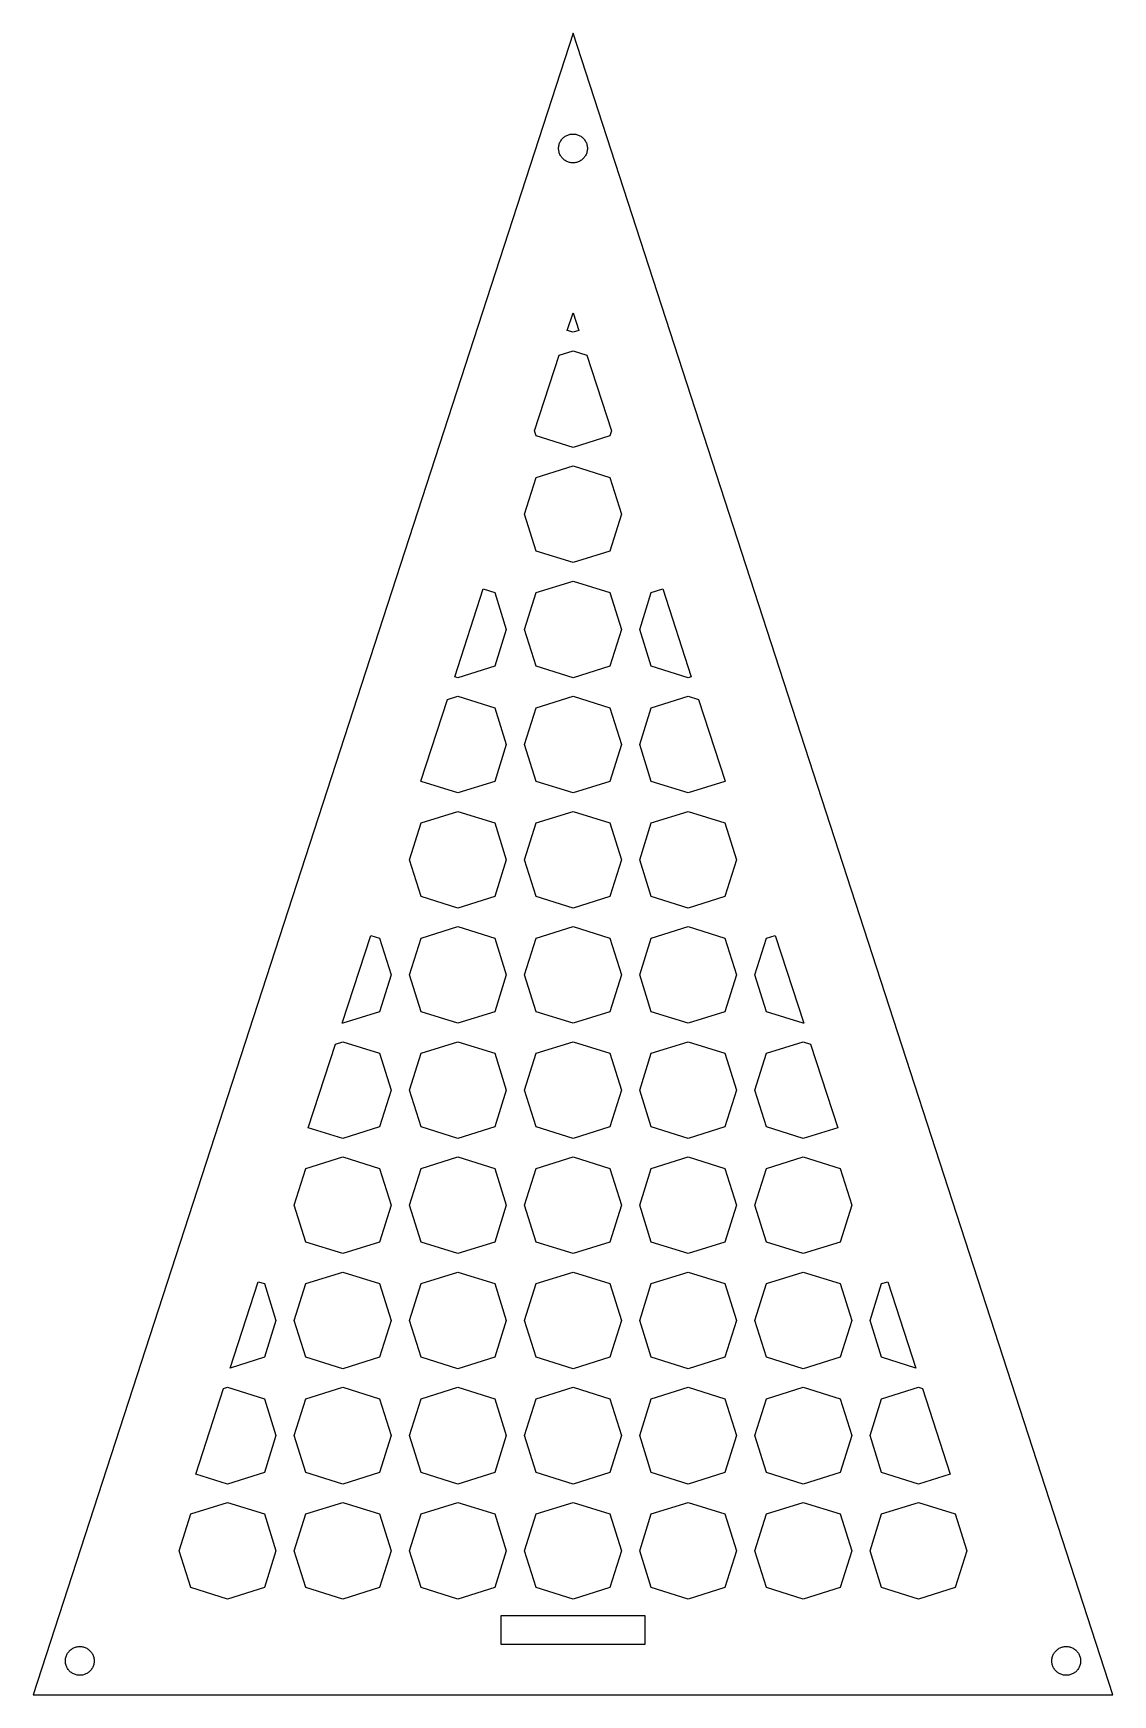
# Model space of a CAD drawing. Header units: metres. Extents: x -75 to 75, y 0 to 231.
import ezdxf

# ---------------------------------------------------------------- set-up
doc = ezdxf.new("R2010")
doc.units = ezdxf.units.M

msp = doc.modelspace()

# ---------------------------------------------------------------- linework, layer by layer
for p, q in [((0, 230.826), (-75, 0)), ((75, 0), (0, 230.826)), ((-2, 214.826), (-1.99605, 214.952)), ((-1.99605, 214.701), (-2, 214.826)), ((-1.99605, 214.952), (-1.98422, 215.077)), ((-1.98422, 214.576), (-1.99605, 214.701)), ((-1.98422, 215.077), (-1.96457, 215.201)), ((-1.96457, 215.201), (-1.93716, 215.324)), ((-1.93716, 215.324), (-1.9021, 215.444)), ((-1.9021, 215.444), (-1.85954, 215.562)), ((-1.85954, 215.562), (-1.80965, 215.678)), ((-1.80965, 215.678), (-1.75261, 215.79)), ((-1.75261, 215.79), (-1.68864, 215.898)), ((-1.68864, 215.898), (-1.61803, 216.002)), ((-1.61803, 216.002), (-1.54102, 216.101)), ((-1.54102, 216.101), (-1.45793, 216.195)), ((-1.45793, 216.195), (-1.36908, 216.284)), ((-1.36908, 216.284), (-1.27484, 216.367)), ((-1.27484, 216.367), (-1.17557, 216.444)), ((-1.17557, 216.444), (-1.07164, 216.515)), ((-1.07164, 216.515), (-0.963501, 216.579)), ((-0.963501, 216.579), (-0.851547, 216.636)), ((-0.851547, 216.636), (-0.736237, 216.686)), ((-0.736237, 216.686), (-0.618027, 216.728)), ((-0.618027, 216.728), (-0.497375, 216.763)), ((-0.497375, 216.763), (-0.374756, 216.791)), ((-0.374756, 216.791), (-0.250656, 216.81)), ((-0.250656, 216.81), (-0.12558, 216.822)), ((-0.12558, 216.822), (0, 216.826)), ((0, 216.826), (0.12558, 216.822)), ((0.12558, 216.822), (0.250656, 216.81)), ((0.250656, 216.81), (0.374756, 216.791)), ((0.374756, 216.791), (0.497375, 216.763)), ((0.497375, 216.763), (0.618027, 216.728)), ((0.618027, 216.728), (0.736237, 216.686)), ((0.736237, 216.686), (0.851547, 216.636)), ((0.851547, 216.636), (0.963501, 216.579)), ((0.963501, 216.579), (1.07164, 216.515)), ((1.07164, 216.515), (1.17557, 216.444)), ((1.17557, 216.444), (1.27484, 216.367)), ((1.27484, 216.367), (1.36908, 216.284)), ((1.36908, 216.284), (1.45793, 216.195)), ((1.45793, 216.195), (1.54102, 216.101)), ((1.54102, 216.101), (1.61803, 216.002)), ((1.61803, 216.002), (1.68864, 215.898)), ((1.68864, 215.898), (1.75261, 215.79)), ((1.75261, 215.79), (1.80965, 215.678)), ((1.80965, 215.678), (1.85954, 215.562)), ((1.85954, 215.562), (1.9021, 215.444)), ((1.9021, 215.444), (1.93716, 215.324)), ((1.93716, 215.324), (1.96457, 215.201)), ((1.96457, 215.201), (1.98422, 215.077)), ((1.98422, 215.077), (1.99605, 214.952)), ((1.99605, 214.701), (1.98422, 214.576)), ((1.99605, 214.952), (2, 214.826)), ((2, 214.826), (1.99605, 214.701)), ((-1.96457, 214.451), (-1.98422, 214.576)), ((-1.93716, 214.329), (-1.96457, 214.451)), ((-1.9021, 214.208), (-1.93716, 214.329)), ((-1.85954, 214.09), (-1.9021, 214.208)), ((-1.80965, 213.975), (-1.85954, 214.09)), ((-1.75261, 213.863), (-1.80965, 213.975)), ((-1.68864, 213.755), (-1.75261, 213.863)), ((-1.61803, 213.651), (-1.68864, 213.755)), ((-1.54102, 213.551), (-1.61803, 213.651)), ((-1.45793, 213.457), (-1.54102, 213.551)), ((-1.36908, 213.368), (-1.45793, 213.457)), ((-1.27484, 213.285), (-1.36908, 213.368)), ((-1.17557, 213.208), (-1.27484, 213.285)), ((-1.07164, 213.138), (-1.17557, 213.208)), ((-0.963501, 213.074), (-1.07164, 213.138)), ((-0.851547, 213.017), (-0.963501, 213.074)), ((-0.736237, 212.967), (-0.851547, 213.017)), ((-0.618027, 212.924), (-0.736237, 212.967)), ((-0.497375, 212.889), (-0.618027, 212.924)), ((-0.374756, 212.862), (-0.497375, 212.889)), ((-0.250656, 212.842), (-0.374756, 212.862)), ((-0.12558, 212.83), (-0.250656, 212.842)), ((0, 212.826), (-0.12558, 212.83)), ((0.12558, 212.83), (0, 212.826)), ((0.250656, 212.842), (0.12558, 212.83)), ((0.374756, 212.862), (0.250656, 212.842)), ((0.497375, 212.889), (0.374756, 212.862)), ((0.618027, 212.924), (0.497375, 212.889)), ((0.736237, 212.967), (0.618027, 212.924)), ((0.851547, 213.017), (0.736237, 212.967)), ((0.963501, 213.074), (0.851547, 213.017)), ((1.07164, 213.138), (0.963501, 213.074)), ((1.17557, 213.208), (1.07164, 213.138)), ((1.27484, 213.285), (1.17557, 213.208)), ((1.36908, 213.368), (1.27484, 213.285)), ((1.45793, 213.457), (1.36908, 213.368)), ((1.54102, 213.551), (1.45793, 213.457)), ((1.61803, 213.651), (1.54102, 213.551)), ((1.68864, 213.755), (1.61803, 213.651)), ((1.75261, 213.863), (1.68864, 213.755)), ((1.80965, 213.975), (1.75261, 213.863)), ((1.85954, 214.09), (1.80965, 213.975)), ((1.9021, 214.208), (1.85954, 214.09)), ((1.93716, 214.329), (1.9021, 214.208)), ((1.96457, 214.451), (1.93716, 214.329)), ((1.98422, 214.576), (1.96457, 214.451)), ((-0.800369, 189.53), (0, 191.993)), ((0, 191.993), (0.800369, 189.53)), ((0, 189.28), (-0.800369, 189.53)), ((0.800369, 189.53), (0, 189.28)), ((-5.33588, 175.571), (-1.90712, 186.124)), ((-1.90712, 186.124), (0, 186.72)), ((0, 186.72), (1.90712, 186.124)), ((1.90712, 186.124), (5.33588, 175.571)), ((-5.11987, 174.88), (-5.33588, 175.571)), ((5.33588, 175.571), (5.11987, 174.88)), ((0, 173.28), (-5.11987, 174.88)), ((5.11987, 174.88), (0, 173.28)), ((-6.71997, 164), (-5.11987, 169.12)), ((-5.11987, 169.12), (0, 170.72)), ((0, 170.72), (5.11987, 169.12)), ((5.11987, 169.12), (6.71997, 164)), ((-5.11987, 158.88), (-6.71997, 164)), ((6.71997, 164), (5.11987, 158.88)), ((0, 157.28), (-5.11987, 158.88)), ((5.11987, 158.88), (0, 157.28)), ((-5.11987, 153.12), (0, 154.72)), ((0, 154.72), (5.11987, 153.12)), ((-16.4337, 141.416), (-12.4694, 153.617)), ((-12.4694, 153.617), (-10.8801, 153.12)), ((-10.8801, 153.12), (-9.28003, 148)), ((-6.71997, 148), (-5.11987, 153.12)), ((5.11987, 153.12), (6.71997, 148)), ((9.28003, 148), (10.8801, 153.12)), ((10.8801, 153.12), (12.4694, 153.617)), ((12.4694, 153.617), (16.4337, 141.416)), ((-9.28003, 148), (-10.8801, 142.88)), ((-5.11987, 142.88), (-6.71997, 148)), ((6.71997, 148), (5.11987, 142.88)), ((10.8801, 142.88), (9.28003, 148)), ((-16, 141.28), (-16.4337, 141.416)), ((-10.8801, 142.88), (-16, 141.28)), ((0, 141.28), (-5.11987, 142.88)), ((5.11987, 142.88), (0, 141.28)), ((16, 141.28), (10.8801, 142.88)), ((16.4337, 141.416), (16, 141.28)), ((-17.4576, 138.264), (-16, 138.72)), ((-16, 138.72), (-10.8801, 137.12)), ((-5.11987, 137.12), (0, 138.72)), ((0, 138.72), (5.11987, 137.12)), ((10.8801, 137.12), (16, 138.72)), ((16, 138.72), (17.4576, 138.264)), ((-21.1379, 126.938), (-17.4576, 138.264)), ((-10.8801, 137.12), (-9.28003, 132)), ((-6.71997, 132), (-5.11987, 137.12)), ((5.11987, 137.12), (6.71997, 132)), ((9.28003, 132), (10.8801, 137.12)), ((17.4576, 138.264), (21.1379, 126.938)), ((-9.28003, 132), (-10.8801, 126.88)), ((-5.11987, 126.88), (-6.71997, 132)), ((6.71997, 132), (5.11987, 126.88)), ((10.8801, 126.88), (9.28003, 132)), ((-21.1199, 126.88), (-21.1379, 126.938)), ((-16, 125.28), (-21.1199, 126.88)), ((-10.8801, 126.88), (-16, 125.28)), ((0, 125.28), (-5.11987, 126.88)), ((5.11987, 126.88), (0, 125.28)), ((16, 125.28), (10.8801, 126.88)), ((21.1199, 126.88), (16, 125.28)), ((21.1379, 126.938), (21.1199, 126.88)), ((-21.1199, 121.12), (-16, 122.72)), ((-16, 122.72), (-10.8801, 121.12)), ((-5.11987, 121.12), (0, 122.72)), ((0, 122.72), (5.11987, 121.12)), ((10.8801, 121.12), (16, 122.72)), ((16, 122.72), (21.1199, 121.12)), ((-22.72, 116), (-21.1199, 121.12)), ((-10.8801, 121.12), (-9.28003, 116)), ((-6.71997, 116), (-5.11987, 121.12)), ((5.11987, 121.12), (6.71997, 116)), ((9.28003, 116), (10.8801, 121.12)), ((21.1199, 121.12), (22.72, 116)), ((-21.1199, 110.88), (-22.72, 116)), ((-9.28003, 116), (-10.8801, 110.88)), ((-5.11987, 110.88), (-6.71997, 116)), ((6.71997, 116), (5.11987, 110.88)), ((10.8801, 110.88), (9.28003, 116)), ((22.72, 116), (21.1199, 110.88)), ((-16, 109.28), (-21.1199, 110.88)), ((-10.8801, 110.88), (-16, 109.28)), ((0, 109.28), (-5.11987, 110.88)), ((5.11987, 110.88), (0, 109.28)), ((16, 109.28), (10.8801, 110.88)), ((21.1199, 110.88), (16, 109.28)), ((-21.1199, 105.12), (-16, 106.72)), ((-16, 106.72), (-10.8801, 105.12)), ((-5.11987, 105.12), (0, 106.72)), ((0, 106.72), (5.11987, 105.12)), ((10.8801, 105.12), (16, 106.72)), ((16, 106.72), (21.1199, 105.12)), ((-32.0671, 93.301), (-28.1028, 105.502)), ((-28.1028, 105.502), (-26.8801, 105.12)), ((-26.8801, 105.12), (-25.28, 100)), ((-22.72, 100), (-21.1199, 105.12)), ((-10.8801, 105.12), (-9.28003, 100)), ((-6.71997, 100), (-5.11987, 105.12)), ((5.11987, 105.12), (6.71997, 100)), ((9.28003, 100), (10.8801, 105.12)), ((21.1199, 105.12), (22.72, 100)), ((25.28, 100), (26.8801, 105.12)), ((26.8801, 105.12), (28.1028, 105.502)), ((28.1028, 105.502), (32.0671, 93.301)), ((-25.28, 100), (-26.8801, 94.8801)), ((-21.1199, 94.8801), (-22.72, 100)), ((-9.28003, 100), (-10.8801, 94.8801)), ((-5.11987, 94.8801), (-6.71997, 100)), ((6.71997, 100), (5.11987, 94.8801)), ((10.8801, 94.8801), (9.28003, 100)), ((22.72, 100), (21.1199, 94.8801)), ((26.8801, 94.8801), (25.28, 100)), ((-26.8801, 94.8801), (-32, 93.28)), ((-16, 93.28), (-21.1199, 94.8801)), ((-10.8801, 94.8801), (-16, 93.28)), ((0, 93.28), (-5.11987, 94.8801)), ((5.11987, 94.8801), (0, 93.28)), ((16, 93.28), (10.8801, 94.8801)), ((21.1199, 94.8801), (16, 93.28)), ((32, 93.28), (26.8801, 94.8801)), ((-32, 93.28), (-32.0671, 93.301)), ((32.0671, 93.301), (32, 93.28)), ((-36.7866, 78.776), (-33.0081, 90.4049)), ((-33.0081, 90.4049), (-32, 90.72)), ((-32, 90.72), (-26.8801, 89.1199)), ((-21.1199, 89.1199), (-16, 90.72)), ((-16, 90.72), (-10.8801, 89.1199)), ((-5.11987, 89.1199), (0, 90.72)), ((0, 90.72), (5.11987, 89.1199)), ((10.8801, 89.1199), (16, 90.72)), ((16, 90.72), (21.1199, 89.1199)), ((26.8801, 89.1199), (32, 90.72)), ((32, 90.72), (33.0081, 90.4049)), ((33.0081, 90.4049), (36.7866, 78.776)), ((-26.8801, 89.1199), (-25.28, 84)), ((-22.72, 84), (-21.1199, 89.1199)), ((-10.8801, 89.1199), (-9.28003, 84)), ((-6.71997, 84), (-5.11987, 89.1199)), ((5.11987, 89.1199), (6.71997, 84)), ((9.28003, 84), (10.8801, 89.1199)), ((21.1199, 89.1199), (22.72, 84)), ((25.28, 84), (26.8801, 89.1199)), ((-25.28, 84), (-26.8801, 78.8801)), ((-21.1199, 78.8801), (-22.72, 84)), ((-9.28003, 84), (-10.8801, 78.8801)), ((-5.11987, 78.8801), (-6.71997, 84)), ((6.71997, 84), (5.11987, 78.8801)), ((10.8801, 78.8801), (9.28003, 84)), ((22.72, 84), (21.1199, 78.8801)), ((26.8801, 78.8801), (25.28, 84)), ((-32, 77.28), (-36.7866, 78.776)), ((-26.8801, 78.8801), (-32, 77.28)), ((-16, 77.28), (-21.1199, 78.8801)), ((-10.8801, 78.8801), (-16, 77.28)), ((0, 77.28), (-5.11987, 78.8801)), ((5.11987, 78.8801), (0, 77.28)), ((16, 77.28), (10.8801, 78.8801)), ((21.1199, 78.8801), (16, 77.28)), ((32, 77.28), (26.8801, 78.8801)), ((36.7866, 78.776), (32, 77.28)), ((-37.1199, 73.1199), (-32, 74.72)), ((-32, 74.72), (-26.8801, 73.1199)), ((-21.1199, 73.1199), (-16, 74.72)), ((-16, 74.72), (-10.8801, 73.1199)), ((-5.11987, 73.1199), (0, 74.72)), ((0, 74.72), (5.11987, 73.1199)), ((10.8801, 73.1199), (16, 74.72)), ((16, 74.72), (21.1199, 73.1199)), ((26.8801, 73.1199), (32, 74.72)), ((32, 74.72), (37.1199, 73.1199)), ((-38.72, 68), (-37.1199, 73.1199)), ((-26.8801, 73.1199), (-25.28, 68)), ((-22.72, 68), (-21.1199, 73.1199)), ((-10.8801, 73.1199), (-9.28003, 68)), ((-6.71997, 68), (-5.11987, 73.1199)), ((5.11987, 73.1199), (6.71997, 68)), ((9.28003, 68), (10.8801, 73.1199)), ((21.1199, 73.1199), (22.72, 68)), ((25.28, 68), (26.8801, 73.1199)), ((37.1199, 73.1199), (38.72, 68)), ((-37.1199, 62.8801), (-38.72, 68)), ((-25.28, 68), (-26.8801, 62.8801)), ((-21.1199, 62.8801), (-22.72, 68)), ((-9.28003, 68), (-10.8801, 62.8801)), ((-5.11987, 62.8801), (-6.71997, 68)), ((6.71997, 68), (5.11987, 62.8801)), ((10.8801, 62.8801), (9.28003, 68)), ((22.72, 68), (21.1199, 62.8801)), ((26.8801, 62.8801), (25.28, 68)), ((38.72, 68), (37.1199, 62.8801)), ((-32, 61.28), (-37.1199, 62.8801)), ((-26.8801, 62.8801), (-32, 61.28)), ((-16, 61.28), (-21.1199, 62.8801)), ((-10.8801, 62.8801), (-16, 61.28)), ((0, 61.28), (-5.11987, 62.8801)), ((5.11987, 62.8801), (0, 61.28)), ((16, 61.28), (10.8801, 62.8801)), ((21.1199, 62.8801), (16, 61.28)), ((32, 61.28), (26.8801, 62.8801)), ((37.1199, 62.8801), (32, 61.28)), ((-37.1199, 57.1199), (-32, 58.72)), ((-32, 58.72), (-26.8801, 57.1199)), ((-21.1199, 57.1199), (-16, 58.72)), ((-16, 58.72), (-10.8801, 57.1199)), ((-5.11987, 57.1199), (0, 58.72)), ((0, 58.72), (5.11987, 57.1199)), ((10.8801, 57.1199), (16, 58.72)), ((16, 58.72), (21.1199, 57.1199)), ((26.8801, 57.1199), (32, 58.72)), ((32, 58.72), (37.1199, 57.1199)), ((-47.6328, 45.3948), (-43.7362, 57.3874)), ((-43.7362, 57.3874), (-42.8801, 57.1199)), ((-42.8801, 57.1199), (-41.28, 52)), ((-38.72, 52), (-37.1199, 57.1199)), ((-26.8801, 57.1199), (-25.28, 52)), ((-22.72, 52), (-21.1199, 57.1199)), ((-10.8801, 57.1199), (-9.28003, 52)), ((-6.71997, 52), (-5.11987, 57.1199)), ((5.11987, 57.1199), (6.71997, 52)), ((9.28003, 52), (10.8801, 57.1199)), ((21.1199, 57.1199), (22.72, 52)), ((25.28, 52), (26.8801, 57.1199)), ((37.1199, 57.1199), (38.72, 52)), ((41.28, 52), (42.8801, 57.1199)), ((42.8801, 57.1199), (43.7362, 57.3874)), ((43.7362, 57.3874), (47.6328, 45.3948)), ((-41.28, 52), (-42.8801, 46.8801)), ((-37.1199, 46.8801), (-38.72, 52)), ((-25.28, 52), (-26.8801, 46.8801)), ((-21.1199, 46.8801), (-22.72, 52)), ((-9.28003, 52), (-10.8801, 46.8801)), ((-5.11987, 46.8801), (-6.71997, 52)), ((6.71997, 52), (5.11987, 46.8801)), ((10.8801, 46.8801), (9.28003, 52)), ((22.72, 52), (21.1199, 46.8801)), ((26.8801, 46.8801), (25.28, 52)), ((38.72, 52), (37.1199, 46.8801)), ((42.8801, 46.8801), (41.28, 52)), ((-42.8801, 46.8801), (-47.6328, 45.3948)), ((-32, 45.28), (-37.1199, 46.8801)), ((-26.8801, 46.8801), (-32, 45.28)), ((-16, 45.28), (-21.1199, 46.8801)), ((-10.8801, 46.8801), (-16, 45.28)), ((0, 45.28), (-5.11987, 46.8801)), ((5.11987, 46.8801), (0, 45.28)), ((16, 45.28), (10.8801, 46.8801)), ((21.1199, 46.8801), (16, 45.28)), ((32, 45.28), (26.8801, 46.8801)), ((37.1199, 46.8801), (32, 45.28)), ((47.6328, 45.3948), (42.8801, 46.8801)), ((-52.42, 30.6614), (-48.5586, 42.5454)), ((-48.5586, 42.5454), (-48, 42.72)), ((-48, 42.72), (-42.8801, 41.1199)), ((-37.1199, 41.1199), (-32, 42.72)), ((-32, 42.72), (-26.8801, 41.1199)), ((-21.1199, 41.1199), (-16, 42.72)), ((-16, 42.72), (-10.8801, 41.1199)), ((-5.11987, 41.1199), (0, 42.72)), ((0, 42.72), (5.11987, 41.1199)), ((10.8801, 41.1199), (16, 42.72)), ((16, 42.72), (21.1199, 41.1199)), ((26.8801, 41.1199), (32, 42.72)), ((32, 42.72), (37.1199, 41.1199)), ((42.8801, 41.1199), (48, 42.72)), ((48, 42.72), (48.5586, 42.5454)), ((48.5586, 42.5454), (52.42, 30.6614)), ((-42.8801, 41.1199), (-41.28, 36)), ((-38.72, 36), (-37.1199, 41.1199)), ((-26.8801, 41.1199), (-25.28, 36)), ((-22.72, 36), (-21.1199, 41.1199)), ((-10.8801, 41.1199), (-9.28003, 36)), ((-6.71997, 36), (-5.11987, 41.1199)), ((5.11987, 41.1199), (6.71997, 36)), ((9.28003, 36), (10.8801, 41.1199)), ((21.1199, 41.1199), (22.72, 36)), ((25.28, 36), (26.8801, 41.1199)), ((37.1199, 41.1199), (38.72, 36)), ((41.28, 36), (42.8801, 41.1199)), ((-41.28, 36), (-42.8801, 30.8801)), ((-37.1199, 30.8801), (-38.72, 36)), ((-25.28, 36), (-26.8801, 30.8801)), ((-21.1199, 30.8801), (-22.72, 36)), ((-9.28003, 36), (-10.8801, 30.8801)), ((-5.11987, 30.8801), (-6.71997, 36)), ((6.71997, 36), (5.11987, 30.8801)), ((10.8801, 30.8801), (9.28003, 36)), ((22.72, 36), (21.1199, 30.8801)), ((26.8801, 30.8801), (25.28, 36)), ((38.72, 36), (37.1199, 30.8801)), ((42.8801, 30.8801), (41.28, 36)), ((-48, 29.28), (-52.42, 30.6614)), ((-42.8801, 30.8801), (-48, 29.28)), ((-32, 29.28), (-37.1199, 30.8801)), ((-26.8801, 30.8801), (-32, 29.28)), ((-16, 29.28), (-21.1199, 30.8801)), ((-10.8801, 30.8801), (-16, 29.28)), ((0, 29.28), (-5.11987, 30.8801)), ((5.11987, 30.8801), (0, 29.28)), ((16, 29.28), (10.8801, 30.8801)), ((21.1199, 30.8801), (16, 29.28)), ((32, 29.28), (26.8801, 30.8801)), ((37.1199, 30.8801), (32, 29.28)), ((48, 29.28), (42.8801, 30.8801)), ((52.42, 30.6614), (48, 29.28)), ((-53.1199, 25.1199), (-48, 26.72)), ((-48, 26.72), (-42.8801, 25.1199)), ((-37.1199, 25.1199), (-32, 26.72)), ((-32, 26.72), (-26.8801, 25.1199)), ((-21.1199, 25.1199), (-16, 26.72)), ((-16, 26.72), (-10.8801, 25.1199)), ((-5.11987, 25.1199), (0, 26.72)), ((0, 26.72), (5.11987, 25.1199)), ((10.8801, 25.1199), (16, 26.72)), ((16, 26.72), (21.1199, 25.1199)), ((26.8801, 25.1199), (32, 26.72)), ((32, 26.72), (37.1199, 25.1199)), ((42.8801, 25.1199), (48, 26.72)), ((48, 26.72), (53.1199, 25.1199)), ((-54.72, 20), (-53.1199, 25.1199)), ((-42.8801, 25.1199), (-41.28, 20)), ((-38.72, 20), (-37.1199, 25.1199)), ((-26.8801, 25.1199), (-25.28, 20)), ((-22.72, 20), (-21.1199, 25.1199)), ((-10.8801, 25.1199), (-9.28003, 20)), ((-6.71997, 20), (-5.11987, 25.1199)), ((5.11987, 25.1199), (6.71997, 20)), ((9.28003, 20), (10.8801, 25.1199)), ((21.1199, 25.1199), (22.72, 20)), ((25.28, 20), (26.8801, 25.1199)), ((37.1199, 25.1199), (38.72, 20)), ((41.28, 20), (42.8801, 25.1199)), ((53.1199, 25.1199), (54.72, 20)), ((-53.1199, 14.8801), (-54.72, 20)), ((-41.28, 20), (-42.8801, 14.8801)), ((-37.1199, 14.8801), (-38.72, 20)), ((-25.28, 20), (-26.8801, 14.8801)), ((-21.1199, 14.8801), (-22.72, 20)), ((-9.28003, 20), (-10.8801, 14.8801)), ((-5.11987, 14.8801), (-6.71997, 20)), ((6.71997, 20), (5.11987, 14.8801)), ((10.8801, 14.8801), (9.28003, 20)), ((22.72, 20), (21.1199, 14.8801)), ((26.8801, 14.8801), (25.28, 20)), ((38.72, 20), (37.1199, 14.8801)), ((42.8801, 14.8801), (41.28, 20)), ((54.72, 20), (53.1199, 14.8801)), ((-48, 13.28), (-53.1199, 14.8801)), ((-42.8801, 14.8801), (-48, 13.28)), ((-32, 13.28), (-37.1199, 14.8801)), ((-26.8801, 14.8801), (-32, 13.28)), ((-16, 13.28), (-21.1199, 14.8801)), ((-10.8801, 14.8801), (-16, 13.28)), ((0, 13.28), (-5.11987, 14.8801)), ((5.11987, 14.8801), (0, 13.28)), ((16, 13.28), (10.8801, 14.8801)), ((21.1199, 14.8801), (16, 13.28)), ((32, 13.28), (26.8801, 14.8801)), ((37.1199, 14.8801), (32, 13.28)), ((48, 13.28), (42.8801, 14.8801)), ((53.1199, 14.8801), (48, 13.28)), ((-10, 7), (-10, 11)), ((-10, 11), (10, 11)), ((10, 11), (10, 7)), ((10, 7), (-10, 7)), ((-70.5279, 4.70227), (-70.5239, 4.82785)), ((-70.5239, 4.57669), (-70.5279, 4.70227)), ((-70.5239, 4.82785), (-70.5121, 4.95294)), ((-70.5121, 4.95294), (-70.4924, 5.07704)), ((-70.4924, 5.07704), (-70.465, 5.19966)), ((-70.465, 5.19966), (-70.43, 5.32031)), ((-70.43, 5.32031), (-70.3874, 5.43852)), ((-70.3874, 5.43852), (-70.3375, 5.55383)), ((-70.3375, 5.55383), (-70.2805, 5.66579)), ((-70.2805, 5.66579), (-70.2165, 5.77393)), ((-70.2165, 5.77393), (-70.1459, 5.87784)), ((-70.1459, 5.87784), (-70.0689, 5.97713)), ((-70.0689, 5.97713), (-69.9858, 6.07137)), ((-69.9858, 6.07137), (-69.897, 6.16022)), ((-69.897, 6.16022), (-69.8027, 6.2433)), ((-69.8027, 6.2433), (-69.7034, 6.32031)), ((-69.7034, 6.32031), (-69.5995, 6.39093)), ((-69.5995, 6.39093), (-69.4914, 6.4549)), ((-69.4914, 6.4549), (-69.3794, 6.51193)), ((-69.3794, 6.51193), (-69.2641, 6.56183)), ((-69.2641, 6.56183), (-69.1459, 6.60439)), ((-69.1459, 6.60439), (-69.0252, 6.63943)), ((-69.0252, 6.63943), (-68.9026, 6.66685)), ((-68.9026, 6.66685), (-68.7785, 6.68651)), ((-68.7785, 6.68651), (-68.6534, 6.69833)), ((-68.6534, 6.69833), (-68.5279, 6.70227)), ((-68.5279, 6.70227), (-68.4023, 6.69833)), ((-68.4023, 6.69833), (-68.2772, 6.68651)), ((-68.2772, 6.68651), (-68.1531, 6.66685)), ((-68.1531, 6.66685), (-68.0305, 6.63943)), ((-68.0305, 6.63943), (-67.9098, 6.60439)), ((-67.9098, 6.60439), (-67.7916, 6.56183)), ((-67.7916, 6.56183), (-67.6763, 6.51193)), ((-67.6763, 6.51193), (-67.5643, 6.4549)), ((-67.5643, 6.4549), (-67.4562, 6.39093)), ((-67.4562, 6.39093), (-67.3523, 6.32031)), ((-67.3523, 6.32031), (-67.253, 6.2433)), ((-67.253, 6.2433), (-67.1588, 6.16022)), ((-67.1588, 6.16022), (-67.0699, 6.07137)), ((-67.0699, 6.07137), (-66.9868, 5.97713)), ((-66.9868, 5.97713), (-66.9098, 5.87784)), ((-66.9098, 5.87784), (-66.8392, 5.77393)), ((-66.8392, 5.77393), (-66.7752, 5.66579)), ((-66.7752, 5.66579), (-66.7182, 5.55383)), ((-66.7182, 5.55383), (-66.6683, 5.43852)), ((-66.6683, 5.43852), (-66.6257, 5.32031)), ((-66.6257, 5.32031), (-66.5907, 5.19966)), ((-66.5907, 5.19966), (-66.5633, 5.07704)), ((-66.5633, 5.07704), (-66.5436, 4.95294)), ((-66.5436, 4.95294), (-66.5318, 4.82785)), ((-66.5318, 4.82785), (-66.5279, 4.70227)), ((-66.5279, 4.70227), (-66.5318, 4.57669)), ((66.5279, 4.70227), (66.5318, 4.82785)), ((66.5318, 4.57669), (66.5279, 4.70227)), ((66.5318, 4.82785), (66.5436, 4.95294)), ((66.5436, 4.95294), (66.5633, 5.07704)), ((66.5633, 5.07704), (66.5907, 5.19966)), ((66.5907, 5.19966), (66.6257, 5.32031)), ((66.6257, 5.32031), (66.6683, 5.43852)), ((66.6683, 5.43852), (66.7182, 5.55383)), ((66.7182, 5.55383), (66.7752, 5.66579)), ((66.7752, 5.66579), (66.8392, 5.77393)), ((66.8392, 5.77393), (66.9098, 5.87784)), ((66.9098, 5.87784), (66.9868, 5.97713)), ((66.9868, 5.97713), (67.0699, 6.07137)), ((67.0699, 6.07137), (67.1588, 6.16022)), ((67.1588, 6.16022), (67.253, 6.2433)), ((67.253, 6.2433), (67.3523, 6.32031)), ((67.3523, 6.32031), (67.4562, 6.39093)), ((67.4562, 6.39093), (67.5643, 6.4549)), ((67.5643, 6.4549), (67.6763, 6.51193)), ((67.6763, 6.51193), (67.7916, 6.56183)), ((67.7916, 6.56183), (67.9098, 6.60439)), ((67.9098, 6.60439), (68.0305, 6.63943)), ((68.0305, 6.63943), (68.1531, 6.66685)), ((68.1531, 6.66685), (68.2772, 6.68651)), ((68.2772, 6.68651), (68.4023, 6.69833)), ((68.4023, 6.69833), (68.5279, 6.70227)), ((68.5279, 6.70227), (68.6534, 6.69833)), ((68.6534, 6.69833), (68.7785, 6.68651)), ((68.7785, 6.68651), (68.9026, 6.66685)), ((68.9026, 6.66685), (69.0252, 6.63943)), ((69.0252, 6.63943), (69.1459, 6.60439)), ((69.1459, 6.60439), (69.2641, 6.56183)), ((69.2641, 6.56183), (69.3794, 6.51193)), ((69.3794, 6.51193), (69.4914, 6.4549)), ((69.4914, 6.4549), (69.5995, 6.39093)), ((69.5995, 6.39093), (69.7034, 6.32031)), ((69.7034, 6.32031), (69.8027, 6.2433)), ((69.8027, 6.2433), (69.897, 6.16022)), ((69.897, 6.16022), (69.9858, 6.07137)), ((69.9858, 6.07137), (70.0689, 5.97713)), ((70.0689, 5.97713), (70.1459, 5.87784)), ((70.1459, 5.87784), (70.2165, 5.77393)), ((70.2165, 5.77393), (70.2805, 5.66579)), ((70.2805, 5.66579), (70.3375, 5.55383)), ((70.3375, 5.55383), (70.3874, 5.43852)), ((70.3874, 5.43852), (70.43, 5.32031)), ((70.43, 5.32031), (70.465, 5.19966)), ((70.465, 5.19966), (70.4924, 5.07704)), ((70.4924, 5.07704), (70.5121, 4.95294)), ((70.5121, 4.95294), (70.5239, 4.82785)), ((70.5239, 4.82785), (70.5279, 4.70227)), ((70.5279, 4.70227), (70.5239, 4.57669)), ((-70.5121, 4.45161), (-70.5239, 4.57669)), ((-70.4924, 4.32751), (-70.5121, 4.45161)), ((-70.465, 4.2049), (-70.4924, 4.32751)), ((-70.43, 4.08424), (-70.465, 4.2049)), ((-70.3874, 3.96602), (-70.43, 4.08424)), ((-70.3375, 3.85072), (-70.3874, 3.96602)), ((-70.2805, 3.73877), (-70.3375, 3.85072)), ((-70.2165, 3.63062), (-70.2805, 3.73877)), ((-70.1459, 3.5267), (-70.2165, 3.63062)), ((-70.0689, 3.42743), (-70.1459, 3.5267)), ((-69.9858, 3.33318), (-70.0689, 3.42743)), ((-69.897, 3.24434), (-69.9858, 3.33318)), ((-69.8027, 3.16125), (-69.897, 3.24434)), ((-69.7034, 3.08424), (-69.8027, 3.16125)), ((-69.5995, 3.01363), (-69.7034, 3.08424)), ((-69.4914, 2.94966), (-69.5995, 3.01363)), ((-69.3794, 2.89262), (-69.4914, 2.94966)), ((-69.2641, 2.84273), (-69.3794, 2.89262)), ((-69.1459, 2.80016), (-69.2641, 2.84273)), ((-69.0252, 2.76511), (-69.1459, 2.80016)), ((-68.9026, 2.7377), (-69.0252, 2.76511)), ((-68.7785, 2.71805), (-68.9026, 2.7377)), ((-68.6534, 2.70622), (-68.7785, 2.71805)), ((-68.5279, 2.70227), (-68.6534, 2.70622)), ((-68.4023, 2.70622), (-68.5279, 2.70227)), ((-68.2772, 2.71805), (-68.4023, 2.70622)), ((-68.1531, 2.7377), (-68.2772, 2.71805)), ((-68.0305, 2.76511), (-68.1531, 2.7377)), ((-67.9098, 2.80016), (-68.0305, 2.76511)), ((-67.7916, 2.84273), (-67.9098, 2.80016)), ((-67.6763, 2.89262), (-67.7916, 2.84273)), ((-67.5643, 2.94966), (-67.6763, 2.89262)), ((-67.4562, 3.01363), (-67.5643, 2.94966)), ((-67.3523, 3.08424), (-67.4562, 3.01363)), ((-67.253, 3.16125), (-67.3523, 3.08424)), ((-67.1588, 3.24434), (-67.253, 3.16125)), ((-67.0699, 3.33318), (-67.1588, 3.24434)), ((-66.9868, 3.42743), (-67.0699, 3.33318)), ((-66.9098, 3.5267), (-66.9868, 3.42743)), ((-66.8392, 3.63062), (-66.9098, 3.5267)), ((-66.7752, 3.73877), (-66.8392, 3.63062)), ((-66.7182, 3.85072), (-66.7752, 3.73877)), ((-66.6683, 3.96602), (-66.7182, 3.85072)), ((-66.6257, 4.08424), (-66.6683, 3.96602)), ((-66.5907, 4.2049), (-66.6257, 4.08424)), ((-66.5633, 4.32751), (-66.5907, 4.2049)), ((-66.5436, 4.45161), (-66.5633, 4.32751)), ((-66.5318, 4.57669), (-66.5436, 4.45161)), ((66.5436, 4.45161), (66.5318, 4.57669)), ((66.5633, 4.32751), (66.5436, 4.45161)), ((66.5907, 4.2049), (66.5633, 4.32751)), ((66.6257, 4.08424), (66.5907, 4.2049)), ((66.6683, 3.96602), (66.6257, 4.08424)), ((66.7182, 3.85072), (66.6683, 3.96602)), ((66.7752, 3.73877), (66.7182, 3.85072)), ((66.8392, 3.63062), (66.7752, 3.73877)), ((66.9098, 3.5267), (66.8392, 3.63062)), ((66.9868, 3.42743), (66.9098, 3.5267)), ((67.0699, 3.33318), (66.9868, 3.42743)), ((67.1588, 3.24434), (67.0699, 3.33318)), ((67.253, 3.16125), (67.1588, 3.24434)), ((67.3523, 3.08424), (67.253, 3.16125)), ((67.4562, 3.01363), (67.3523, 3.08424)), ((67.5643, 2.94966), (67.4562, 3.01363)), ((67.6763, 2.89262), (67.5643, 2.94966)), ((67.7916, 2.84273), (67.6763, 2.89262)), ((67.9098, 2.80016), (67.7916, 2.84273)), ((68.0305, 2.76511), (67.9098, 2.80016)), ((68.1531, 2.7377), (68.0305, 2.76511)), ((68.2772, 2.71805), (68.1531, 2.7377)), ((68.4023, 2.70622), (68.2772, 2.71805)), ((68.5279, 2.70227), (68.4023, 2.70622)), ((68.6534, 2.70622), (68.5279, 2.70227)), ((68.7785, 2.71805), (68.6534, 2.70622)), ((68.9026, 2.7377), (68.7785, 2.71805)), ((69.0252, 2.76511), (68.9026, 2.7377)), ((69.1459, 2.80016), (69.0252, 2.76511)), ((69.2641, 2.84273), (69.1459, 2.80016)), ((69.3794, 2.89262), (69.2641, 2.84273)), ((69.4914, 2.94966), (69.3794, 2.89262)), ((69.5995, 3.01363), (69.4914, 2.94966)), ((69.7034, 3.08424), (69.5995, 3.01363)), ((69.8027, 3.16125), (69.7034, 3.08424)), ((69.897, 3.24434), (69.8027, 3.16125)), ((69.9858, 3.33318), (69.897, 3.24434)), ((70.0689, 3.42743), (69.9858, 3.33318)), ((70.1459, 3.5267), (70.0689, 3.42743)), ((70.2165, 3.63062), (70.1459, 3.5267)), ((70.2805, 3.73877), (70.2165, 3.63062)), ((70.3375, 3.85072), (70.2805, 3.73877)), ((70.3874, 3.96602), (70.3375, 3.85072)), ((70.43, 4.08424), (70.3874, 3.96602)), ((70.465, 4.2049), (70.43, 4.08424)), ((70.4924, 4.32751), (70.465, 4.2049)), ((70.5121, 4.45161), (70.4924, 4.32751)), ((70.5239, 4.57669), (70.5121, 4.45161)), ((-75, 0), (75, 0))]:
    msp.add_line(p, q)

doc.saveas('drawing.dxf')
